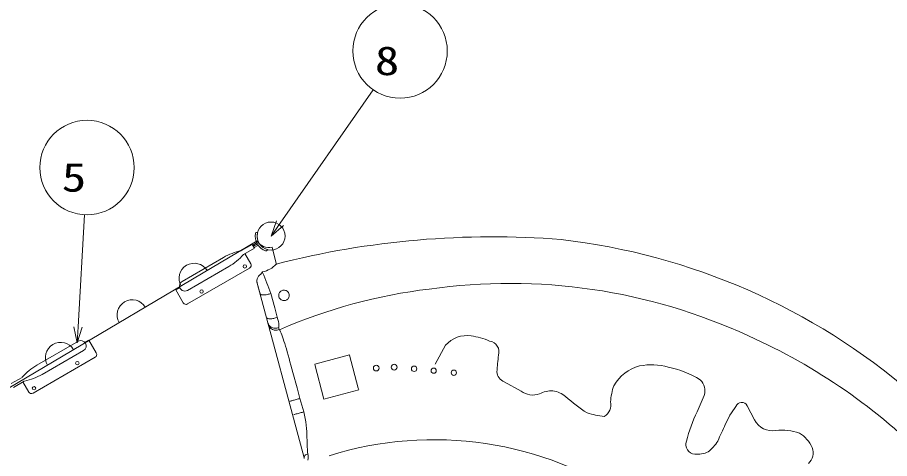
# Model space of a CAD drawing. Units: millimetres on the paper. Extents: x 0 to 420, y -594 to 297.
# Drawn here: x 149.4 to 204.9, y 181.6 to 209.6 of the extents above; entities that cross this region are included whole.
import ezdxf
from ezdxf.enums import TextEntityAlignment as Align

# ---------------------------------------------------------------- set-up
doc = ezdxf.new("R2010")
doc.units = ezdxf.units.MM
doc.layers.add('2D', color=7, linetype='Continuous', lineweight=13)
doc.layers.add('AM_5', color=7, linetype='Continuous', lineweight=13)
doc.styles.add('ＭＳ ゴシック', font='')
doc.styles.get('ＭＳ ゴシック').set_extended_font_data('MS Gothic')

msp = doc.modelspace()

# ---------------------------------------------------------------- linework, layer by layer
at = {"layer": '2D'}
for p, q in [((164.68, 195.946), (164.661, 195.949)), ((148.78, 186.006), (164.646, 195.403)), ((164.344, 195.187), (163.652, 194.787)), ((164.484, 194.945), (164.344, 195.187)), ((164.602, 195.278), (164.369, 195.144)), ((164.665, 195.211), (164.414, 195.066)), ((164.647, 195.2), (164.414, 195.066)), ((164.647, 195.2), (164.414, 195.066)), ((164.484, 194.945), (163.792, 194.545)), ((164.692, 195.122), (164.459, 194.988)), ((165.309, 194.857), (165.302, 194.838)), ((165.602, 194.998), (165.599, 194.995)), ((165.599, 194.995), (165.891, 193.914)), ((159.883, 192.835), (162.515, 194.355)), ((163.878, 194.595), (164.248, 193.954)), ((160.217, 192.257), (162.849, 193.777)), ((164.175, 193.681), (160.226, 191.401)), ((164.64, 192.896), (164.657, 192.989)), ((164.657, 192.989), (164.692, 193.078)), ((164.692, 193.078), (164.743, 193.159)), ((164.743, 193.159), (164.807, 193.229)), ((164.807, 193.229), (164.879, 193.283)), ((164.879, 193.283), (164.997, 193.44)), ((159.735, 192.434), (159.483, 192.288)), ((164.64, 192.805), (164.64, 192.896)), ((164.655, 192.72), (164.64, 192.805)), ((164.646, 192.756), (164.641, 192.774)), ((164.655, 192.72), (164.645, 192.756)), ((164.655, 192.72), (167.634, 181.623)), ((164.836, 192.046), (164.655, 192.72)), ((159.483, 192.288), (159.953, 191.474)), ((164.836, 192.046), (164.844, 192.028)), ((164.844, 192.028), (164.859, 192.012)), ((164.859, 192.012), (164.881, 191.999)), ((164.881, 191.999), (164.909, 191.988)), ((164.909, 191.988), (164.942, 191.98)), ((164.942, 191.98), (164.981, 191.974)), ((164.981, 191.974), (165.025, 191.971)), ((165.025, 191.971), (165.072, 191.971)), ((165.072, 191.971), (165.124, 191.974)), ((165.124, 191.974), (165.178, 191.98)), ((165.178, 191.98), (165.234, 191.988)), ((165.234, 191.988), (165.292, 191.999)), ((165.292, 191.999), (165.35, 192.013)), ((165.35, 192.013), (165.407, 192.029)), ((165.407, 192.029), (165.464, 192.047)), ((165.464, 192.047), (165.518, 192.066)), ((165.518, 192.066), (165.773, 191.143)), ((166.024, 191.917), (166.025, 191.979)), ((166.035, 191.856), (166.024, 191.917)), ((166.025, 191.979), (166.036, 192.034)), ((166.058, 191.795), (166.035, 191.856)), ((166.036, 192.034), (166.056, 192.087)), ((166.056, 192.087), (166.082, 192.132)), ((166.082, 192.132), (166.114, 192.172)), ((166.114, 192.172), (166.151, 192.206)), ((166.151, 192.206), (166.192, 192.234)), ((166.192, 192.234), (166.238, 192.255)), ((166.238, 192.255), (166.286, 192.27)), ((166.286, 192.27), (166.339, 192.277)), ((166.339, 192.277), (166.392, 192.276)), ((166.392, 192.276), (166.448, 192.265)), ((166.448, 192.265), (166.502, 192.245)), ((166.502, 192.245), (166.555, 192.214)), ((166.555, 192.214), (166.601, 192.173)), ((166.601, 192.173), (166.64, 192.122)), ((166.64, 192.122), (166.67, 192.064)), ((166.67, 192.064), (166.687, 192.004)), ((166.687, 191.882), (166.671, 191.826)), ((166.687, 192.004), (166.692, 191.94)), ((166.692, 191.94), (166.687, 191.882)), ((166.091, 191.741), (166.058, 191.795)), ((166.134, 191.694), (166.091, 191.741)), ((166.185, 191.657), (166.134, 191.694)), ((166.238, 191.631), (166.185, 191.657)), ((166.295, 191.615), (166.238, 191.631)), ((166.349, 191.609), (166.295, 191.615)), ((166.403, 191.612), (166.349, 191.609)), ((166.453, 191.622), (166.403, 191.612)), ((166.5, 191.641), (166.453, 191.622)), ((166.544, 191.665), (166.5, 191.641)), ((166.583, 191.696), (166.544, 191.665)), ((166.618, 191.733), (166.583, 191.696)), ((166.648, 191.776), (166.618, 191.733)), ((166.671, 191.826), (166.648, 191.776)), ((165.773, 191.143), (165.935, 190.553)), ((165.239, 190.54), (165.248, 190.521)), ((165.248, 190.521), (165.264, 190.504)), ((165.264, 190.504), (165.286, 190.489)), ((165.286, 190.489), (165.315, 190.476)), ((165.315, 190.476), (165.35, 190.467)), ((165.322, 190.23), (165.342, 190.171)), ((165.35, 190.467), (165.389, 190.46)), ((165.389, 190.46), (165.434, 190.456)), ((165.434, 190.456), (165.483, 190.456)), ((165.483, 190.456), (165.536, 190.458)), ((165.536, 190.458), (165.591, 190.464)), ((165.591, 190.464), (165.648, 190.472)), ((165.648, 190.472), (165.707, 190.484)), ((165.707, 190.484), (165.765, 190.498)), ((165.765, 190.498), (165.823, 190.514)), ((165.823, 190.514), (165.88, 190.533)), ((165.88, 190.533), (165.935, 190.553)), ((165.935, 190.553), (165.972, 190.41)), ((165.972, 190.41), (166.002, 190.279)), ((166.002, 190.279), (166.024, 190.164)), ((165.342, 190.171), (165.369, 190.114)), ((165.355, 190.107), (165.375, 190.048)), ((165.369, 190.114), (165.403, 190.062)), ((165.375, 190.048), (165.402, 189.991)), ((165.402, 189.991), (165.436, 189.939)), ((165.403, 190.062), (165.443, 190.014)), ((165.436, 189.939), (165.476, 189.891)), ((165.443, 190.014), (165.488, 189.971)), ((165.476, 189.891), (165.521, 189.848)), ((165.488, 189.971), (165.539, 189.934)), ((165.521, 189.848), (165.572, 189.811)), ((165.539, 189.934), (165.593, 189.904)), ((165.572, 189.811), (165.626, 189.781)), ((165.593, 189.904), (165.651, 189.88)), ((165.626, 189.781), (165.684, 189.757)), ((165.651, 189.88), (165.711, 189.864)), ((165.684, 189.757), (165.745, 189.741)), ((165.711, 189.864), (165.773, 189.855)), ((165.745, 189.741), (165.807, 189.732)), ((165.773, 189.855), (165.836, 189.854)), ((165.807, 189.732), (165.869, 189.731)), ((165.836, 189.854), (165.898, 189.861)), ((165.869, 189.731), (165.931, 189.738)), ((165.898, 189.861), (165.959, 189.875)), ((165.931, 189.738), (165.992, 189.752)), ((165.959, 189.875), (166.017, 189.897)), ((165.992, 189.752), (166.051, 189.774)), ((166.027, 189.91), (166.017, 189.897)), ((166.017, 189.897), (166.031, 189.846)), ((166.024, 190.164), (166.036, 190.066)), ((166.034, 189.932), (166.027, 189.91)), ((166.031, 189.846), (166.051, 189.774)), ((166.04, 189.988), (166.034, 189.932)), ((166.036, 190.066), (166.04, 189.988)), ((166.051, 189.774), (166.068, 189.76)), ((166.068, 189.76), (166.089, 189.73)), ((166.089, 189.73), (166.114, 189.684)), ((166.114, 189.684), (166.145, 189.618)), ((153.705, 188.952), (153.958, 189.098)), ((153.958, 189.098), (154.428, 188.284)), ((166.145, 189.618), (166.18, 189.534)), ((166.18, 189.534), (166.219, 189.432)), ((166.219, 189.432), (166.263, 189.313)), ((166.263, 189.313), (166.306, 189.186)), ((166.306, 189.186), (166.353, 189.044)), ((153.284, 189.025), (150.651, 187.505)), ((166.353, 189.044), (166.403, 188.888)), ((166.403, 188.888), (166.455, 188.718)), ((166.455, 188.718), (166.509, 188.54)), ((166.509, 188.54), (166.565, 188.349)), ((175.966, 187.573), (176.628, 188.772)), ((150.405, 185.731), (154.354, 188.011)), ((153.618, 188.447), (150.985, 186.927)), ((166.565, 188.349), (166.622, 188.149)), ((166.622, 188.149), (166.681, 187.941)), ((168.31, 187.567), (170.518, 188.159)), ((170.518, 188.159), (170.519, 188.156)), ((170.519, 188.156), (171.082, 186.055)), ((166.681, 187.941), (166.74, 187.725)), ((166.74, 187.725), (166.799, 187.503)), ((166.799, 187.503), (166.858, 187.278)), ((168.902, 185.359), (168.311, 187.563)), ((166.858, 187.278), (166.917, 187.05)), ((166.917, 187.05), (167.188, 186.072)), ((149.016, 186.337), (149.709, 186.737)), ((149.156, 186.095), (149.849, 186.495)), ((149.762, 186.445), (150.132, 185.804)), ((180.367, 186.446), (181.446, 185.867)), ((167.188, 186.072), (167.376, 185.393)), ((171.11, 185.951), (168.902, 185.359)), ((171.082, 186.055), (171.108, 185.957)), ((166.732, 185.224), (166.766, 185.232)), ((166.766, 185.232), (166.806, 185.242)), ((166.806, 185.242), (166.852, 185.253)), ((166.852, 185.253), (166.903, 185.266)), ((166.903, 185.266), (166.957, 185.28)), ((166.957, 185.28), (167.015, 185.295)), ((167.015, 185.295), (167.075, 185.311)), ((167.075, 185.311), (167.137, 185.328)), ((167.137, 185.328), (167.199, 185.344)), ((167.199, 185.344), (167.26, 185.361)), ((167.26, 185.361), (167.319, 185.377)), ((167.319, 185.377), (167.376, 185.393)), ((167.376, 185.393), (167.613, 184.541)), ((193.078, 185.591), (192.635, 184.549)), ((195.812, 184.935), (196.279, 184.038)), ((166.98, 184.374), (167.027, 184.386)), ((167.027, 184.386), (167.077, 184.398)), ((167.077, 184.398), (167.133, 184.412)), ((167.133, 184.412), (167.194, 184.428)), ((167.194, 184.428), (167.258, 184.445)), ((167.258, 184.445), (167.324, 184.462)), ((167.324, 184.462), (167.388, 184.479)), ((167.388, 184.479), (167.451, 184.496)), ((167.451, 184.496), (167.509, 184.512)), ((167.509, 184.512), (167.564, 184.527)), ((167.564, 184.527), (167.613, 184.541)), ((167.613, 184.541), (167.665, 184.327)), ((167.665, 184.327), (167.708, 184.113)), ((167.708, 184.113), (167.743, 183.902)), ((167.743, 183.902), (167.77, 183.694)), ((167.77, 183.694), (167.791, 183.494)), ((167.791, 183.494), (167.805, 183.302)), ((167.805, 183.302), (167.814, 183.119)), ((167.814, 183.119), (167.821, 182.943)), ((167.821, 182.943), (167.827, 182.722)), ((167.827, 182.722), (167.831, 182.516)), ((167.831, 182.516), (167.837, 182.329)), ((167.837, 182.329), (167.846, 182.159)), ((167.846, 182.159), (167.86, 182.004)), ((167.86, 182.004), (167.882, 181.865)), ((167.634, 181.623), (167.639, 181.671)), ((167.64, 181.579), (167.634, 181.623)), ((167.639, 181.671), (167.657, 181.721)), ((167.657, 181.721), (167.688, 181.768)), ((167.688, 181.768), (167.73, 181.808)), ((167.73, 181.808), (167.779, 181.837)), ((167.779, 181.837), (167.831, 181.856)), ((167.831, 181.856), (167.882, 181.865)), ((167.89, 181.589), (167.867, 181.477)), ((167.882, 181.865), (167.894, 181.789)), ((167.896, 181.651), (167.89, 181.589)), ((167.894, 181.789), (167.898, 181.718)), ((167.898, 181.718), (167.896, 181.651))]:
    msp.add_line(p, q, dxfattribs=at)
for centre, radius in [((165.54, 195.716), 0.889), ((163.873, 193.784), 0.11), ((161.119, 192.194), 0.11), ((153.221, 187.634), 0.11), ((172.227, 187.327), 0.183), ((173.366, 187.383), 0.185), ((174.631, 187.282), 0.174), ((175.877, 187.158), 0.166), ((177.158, 187.028), 0.17), ((150.467, 186.044), 0.11)]:
    msp.add_circle(centre, radius, dxfattribs=at)
for centre, radius, start, end in [((165.54, 195.716), 1.01, 169.7017, 250.2983), ((164.586, 195.889), 0.04, 132.822, 169.7017), ((164.64, 195.831), 0.12, 80.2082, 132.822), ((165.54, 195.716), 0.89, 165.051, 254.949), ((164.582, 195.313), 0.04, 300, 342.1438), ((165.424, 195.909), 0.928, 213.0887, 281.0527), ((179.596, 140.248), 55.417, 85.463, 104.3511), ((179.217, 154.26), 41.506, 49.3365, 83.411), ((164.399, 191.092), 3.768, 101.6333, 120), ((164.712, 195.088), 0.04, 77.8562, 120), ((165.213, 194.803), 0.04, 250.2983, 287.178), ((165.19, 194.879), 0.12, 287.178, 339.7918), ((160.965, 197.04), 3.768, 300, 318.3667), ((160.648, 193.027), 0.962, 30.6353, 210.6353), ((164.075, 193.854), 0.2, 300, 30), ((164.702, 194.951), 1.54, 281.0306, 318.7562), ((154.233, 188.386), 11.866, 18.0079, 24.9391), ((160.05, 192.546), 0.334, 120, 300), ((180.7, 156.474), 36.234, 65.2147, 98.0925), ((179.637, 158.625), 33.963, 96.8273, 113.5476), ((156.713, 190.704), 0.962, 30.6353, 210.6353), ((160.126, 191.574), 0.2, 210, 300), ((177.977, 187.611), 1.779, 80.6676, 139.2984), ((177.67, 184.989), 4.418, 66.5158, 82.2561), ((180.5, 154.85), 37.795, 44.5712, 65.9718), ((152.156, 187.998), 0.962, 30.6353, 210.6353), ((153.451, 188.736), 0.334, 300, 120), ((179.347, 188.368), 0.678, 341.1623, 82.9331), ((154.254, 188.184), 0.2, 300, 30), ((244.176, 182.309), 64.452, 174.80176, 175.74806), ((152.535, 184.242), 3.768, 120, 138.3667), ((189.704, 184.792), 2.769, 105.4827, 149.256), ((189.724, 183.574), 3.959, 74.3708, 101.0526), ((149.101, 190.19), 3.768, 281.6333, 300), ((180.64, 187.134), 0.741, 183.5467, 248.2864), ((189.343, 180.752), 6.791, 59.158, 77.6888), ((192.116, 185.873), 1.003, 343.6492, 45.0492), ((150.305, 185.904), 0.2, 210, 300), ((182.177, 186.79), 1.178, 231.6514, 290.9496), ((183.485, 183.79), 2.098, 90.7351, 115.021), ((183.148, 184.133), 1.781, 51.085, 79.9925), ((191.696, 184.804), 4.591, 162.1982, 175.2875), ((191.182, 193.163), 10.307, 227.8662, 237.4059), ((186.295, 184.986), 0.848, 300.4792, 13.3075), ((198.805, 181.905), 4.758, 141.2575, 157.2915), ((195.464, 184.761), 0.389, 26.6952, 161.8183), ((187.429, 190.486), 6.271, 253.3257, 263.5505), ((200.733, 180.54), 9.036, 153.6637, 166.3172), ((125.404, 214.626), 75.609, 335.01373, 335.8904), ((197.395, 184.586), 1.243, 206.1442, 281.0256), ((198.014, 180.006), 3.382, 70.7659, 96.4767), ((198.071, 181.447), 2.046, 23.7327, 58.9088), ((175.885, 160.475), 22.3, 55.6851, 107.3574), ((192.51, 182.454), 0.6, 158.1481, 266.4996), ((191.719, 184.019), 2.586, 308.6394, 329.0321), ((192.642, 183.487), 1.64, 264.1129, 294.9467), ((199.117, 181.938), 0.891, 310.5473, 21.8699)]:
    msp.add_arc(centre, radius, start, end, dxfattribs=at)
at = {"layer": 'AM_5'}
for p, q in [((172.024, 205.013), (166.112, 196.536)), ((153.668, 197.071), (153.269, 189.938)), ((165.892, 196.69), (165.54, 195.716)), ((166.112, 196.536), (165.54, 195.716)), ((165.54, 195.716), (166.332, 196.383)), ((153.002, 189.953), (153.214, 188.94)), ((153.269, 189.938), (153.214, 188.94)), ((153.214, 188.94), (153.537, 189.923))]:
    msp.add_line(p, q, dxfattribs=at)
for centre in [(173.741, 207.473), (153.835, 200.067)]:
    msp.add_circle(centre, 3, dxfattribs=at)

# ---------------------------------------------------------------- texts
at = {"layer": 'AM_5', "style": 'ＭＳ ゴシック', "width": 1.25}
for s, p in [('8', (172.133, 205.39)), ('5', (152.228, 197.983))]:
    msp.add_text(s, height=1.833, dxfattribs=at).set_placement(p, align=Align.BOTTOM_LEFT)

doc.saveas('drawing.dxf')
